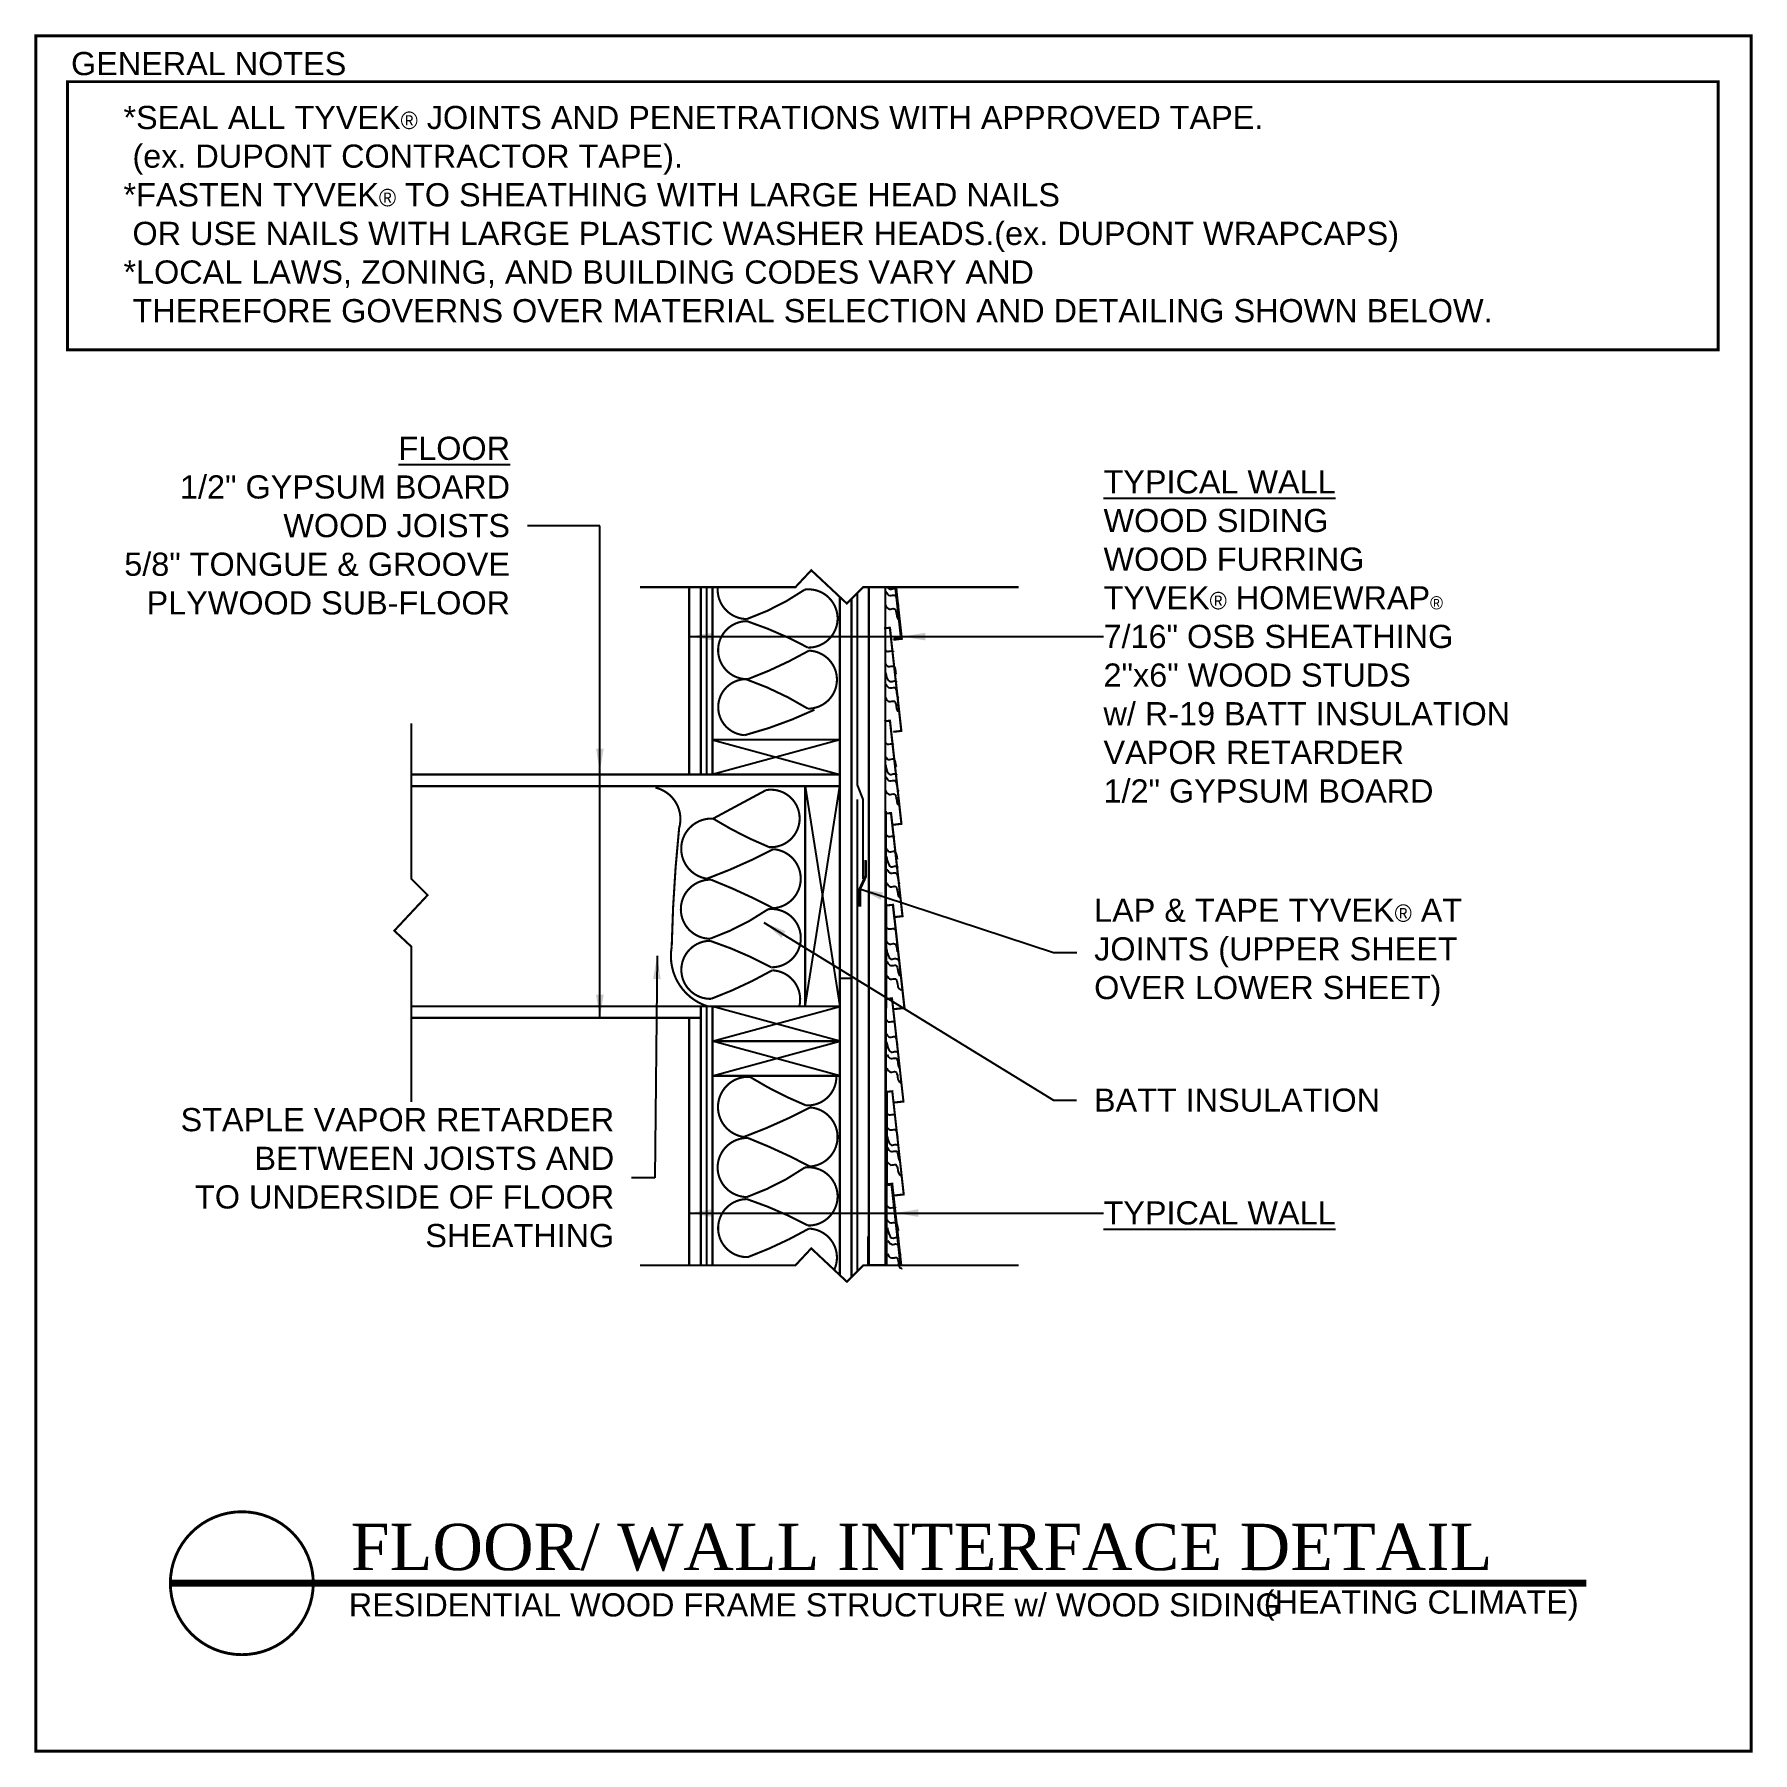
# Model space of a CAD drawing. Extents: x -11.2 to 62.9, y -192.3 to -118.1.
import ezdxf

# ---------------------------------------------------------------- set-up
doc = ezdxf.new("R2010")
doc.units = 0
doc.header["$MEASUREMENT"] = 0
doc.linetypes.add('CENTER', pattern=[2, 1.25, -0.25, 0.25, -0.25])
doc.linetypes.add('DASHED', pattern=[0.75, 0.5, -0.25])
doc.layers.get('0').update_dxf_attribs({"linetype": 'CONTINUOUS'})
for name, color, linetype in [('CLADDING', 87, 'CONTINUOUS'), ('FASTENING', 1, 'CONTINUOUS'), ('HATCH', 7, 'CONTINUOUS'), ('INSULATION', 40, 'CONTINUOUS'), ('STRUCTURE', 7, 'CONTINUOUS'), ('TEXT', 7, 'CONTINUOUS'), ('TITLE', 7, 'CONTINUOUS'), ('TYVEK', 5, 'DASHED'), ('VAPOURBARRIER', 114, 'CENTER'), ('WINDOW', 7, 'CONTINUOUS')]:
    doc.layers.add(name, color=color, linetype=linetype)
doc.styles.add('DETAILS', font='sanss___.ttf', dxfattribs={"height": 1})
doc.styles.add('TITLE', font='TIMES.TTF', dxfattribs={"height": 2})
doc.dimstyles.new('TYVEKDETAILS', dxfattribs={"dimtxt": 1.5, "dimasz": 1, "dimexe": 0.75, "dimexo": 0.75, "dimgap": 0.75, "dimtad": 0, "dimtih": 1, "dimtoh": 1, "dimdec": 4, "dimzin": 0, "dimtxsty": 'DETAILS', "dimcen": 0.0625, "dimazin": 3, "dimtfac": 1, "dimtdec": 4, "dimtofl": 0, "dimtmove": 0, "dimatfit": 3, "dimtolj": 1, "dimtzin": 0})

# ---------------------------------------------------------------- blocks, each defined once
blk = doc.blocks.new('A$C62347D60')
at = {"const_width": 0.125}
blk.add_lwpolyline([(0.062, 0.062), (74.062, 0.062), (74.062, 74.062), (0.062, 74.062)], close=True, dxfattribs=at)
blk.add_lwpolyline([(8.949, 10.392, -1), (8.949, 4.226, -1), (8.949, 10.392, -0.7496)], format="xyb", dxfattribs=at)
at = {"layer": 'TITLE', "const_width": 0.125}
blk.add_lwpolyline([(1.428, 72.084), (72.635, 72.084), (72.635, 60.518), (1.428, 60.518)], close=True, dxfattribs=at)
at = {"layer": 'TITLE', "insert": (1.583, 73.365), "char_height": 1, "width": 19.25, "attachment_point": 1, "style": 'DETAILS'}
blk.add_mtext('GENERAL NOTES', dxfattribs=at)
blk = doc.blocks.new('A$C463902B4')
at = {"layer": 'CLADDING', "const_width": 0.01}
blk.add_lwpolyline([(0.005, 4.506), (0.01, 4.456), (0.01, 0.497), (0.253, 0.524), (0.311, 0.006), (0.75, 0.054), (0.255, 4.506), (0.007, 4.482)], dxfattribs=at)
at = {"layer": 'CLADDING'}
for points, knots in [([(0.005, 3.573), (0.037, 3.529), (0.124, 3.448), (0.303, 3.536), (0.359, 3.489), (0.37, 3.473)], [0.0913568, 0.0913568, 0.0913568, 0.0913568, 0.2431487, 0.4502689, 0.5165414, 0.5165414, 0.5165414, 0.5165414]), ([(0.005, 2.972), (0.046, 2.904), (0.134, 2.784), (0.454, 2.939), (0.444, 2.637), (0.477, 2.509)], [0.0350487, 0.0350487, 0.0350487, 0.0350487, 0.2431487, 0.4502689, 0.790526, 0.790526, 0.790526, 0.790526]), ([(0.01, 2.629), (0.062, 2.397), (0.135, 2.071), (0.41, 2.248), (0.5, 2.177), (0.515, 2.163)], [0, 0, 0, 0, 0.5119554, 0.7190756, 0.767141, 0.767141, 0.767141, 0.767141]), ([(0.036, 2.079), (0.083, 1.998), (0.171, 1.849), (0.561, 2.038), (0.477, 1.539), (0.592, 1.471)], [0, 0, 0, 0, 0.2431487, 0.4502689, 0.9230677, 0.9230677, 0.9230677, 0.9230677])]:
    blk.add_open_spline(points, degree=3, knots=knots, dxfattribs=at)
blk.add_spline([(0.019, 1.495), (0.191, 1.323), (0.397, 1.34), (0.604, 0.876), (0.655, 0.876)], degree=3, dxfattribs=at)
blk.add_open_spline([(0.517, 2.145), (0.502, 2.161), (0.484, 2.18), (0.466, 2.199)], degree=3, dxfattribs=at)

msp = doc.modelspace()

# ---------------------------------------------------------------- linework, layer by layer
at = {"const_width": 0.09}
for points in [[(14.879, -141.977), (21.582, -141.977), (22.265, -141.247), (23.8, -142.684), (24.508, -141.977), (31.211, -141.977)], [(5.008, -164.184), (5.008, -157.481), (4.278, -156.798), (5.715, -155.262), (5.008, -154.555), (5.008, -147.852)], [(14.879, -171.232), (21.582, -171.232), (22.265, -170.502), (23.8, -171.939), (24.508, -171.232), (31.211, -171.232)]]:
    msp.add_lwpolyline(points, dxfattribs=at)
at = {"layer": 'CLADDING'}
for p, q in [((25.498, -171.232), (25.498, -151.64)), ((24.748, -171.232), (24.748, -152.271)), ((25.498, -155.64), (25.498, -160.14)), ((24.707, -169.991), (24.707, -171.232)), ((25.498, -171.232), (24.748, -171.232))]:
    msp.add_line(p, q, dxfattribs=at)
for points, const_width in [([(24.748, -141.977), (24.748, -171.232), (25.457, -171.232), (25.457, -141.977)], 0.09), ([(25.457, -141.977), (25.457, -143.748), (25.7, -143.721), (25.758, -144.239), (26.197, -144.19), (25.951, -141.977)], 0.01), ([(25.907, -141.977), (26.153, -144.19), (25.807, -144.229)], 0.125), ([(25.406, -143.753), (25.654, -143.728), (26.148, -148.179), (25.802, -148.218)], 0.09), ([(25.411, -147.762), (25.659, -147.737), (26.153, -152.188), (25.807, -152.227)], 0.09), ([(25.457, -151.746), (25.704, -151.721), (26.199, -156.172), (25.853, -156.211)], 0.09), ([(25.546, -155.705), (25.794, -155.68), (26.288, -160.131), (25.832, -160.182)], 0.09), ([(25.5, -159.74), (25.748, -159.715), (26.242, -164.166), (25.786, -164.217)], 0.09), ([(25.515, -167.755), (25.515, -163.773)], 0.125), ([(25.512, -163.748), (25.76, -163.724), (26.254, -168.175), (25.798, -168.225)], 0.09), ([(25.495, -167.757), (25.743, -167.732), (26.132, -171.232)], 0.125), ([(25.498, -171.232), (25.498, -167.782)], 0.125), ([(26.132, -171.232), (25.743, -167.732), (25.495, -167.756)], 0.09), ([(25.493, -167.732), (25.498, -167.782), (25.498, -171.232)], 0.01)]:
    msp.add_lwpolyline(points, dxfattribs=dict(at, const_width=const_width))
for points, knots in [([(25.483, -142.166), (25.53, -142.246), (25.618, -142.396), (26.008, -142.206), (25.924, -142.706), (26.039, -142.774)], [0, 0, 0, 0, 0.2431487, 0.4502689, 0.9230677, 0.9230677, 0.9230677, 0.9230677]), ([(25.57, -141.977), (25.604, -142.036), (25.691, -142.103), (25.857, -141.996), (25.947, -142.067), (25.962, -142.082)], [0.3043443, 0.3043443, 0.3043443, 0.3043443, 0.5119554, 0.7190756, 0.767141, 0.767141, 0.767141, 0.767141]), ([(25.541, -168.665), (25.573, -168.709), (25.66, -168.789), (25.84, -168.702), (25.895, -168.749), (25.906, -168.765)], [0.0913568, 0.0913568, 0.0913568, 0.0913568, 0.2431487, 0.4502689, 0.5165414, 0.5165414, 0.5165414, 0.5165414]), ([(25.541, -169.265), (25.582, -169.333), (25.67, -169.454), (25.99, -169.299), (25.98, -169.6), (26.013, -169.729)], [0.0350487, 0.0350487, 0.0350487, 0.0350487, 0.2431487, 0.4502689, 0.790526, 0.790526, 0.790526, 0.790526]), ([(25.546, -169.609), (25.598, -169.841), (25.672, -170.167), (25.946, -169.989), (26.036, -170.061), (26.051, -170.075)], [0, 0, 0, 0, 0.5119554, 0.7190756, 0.767141, 0.767141, 0.767141, 0.767141]), ([(25.572, -170.159), (25.62, -170.24), (25.707, -170.389), (26.097, -170.199), (26.013, -170.699), (26.128, -170.767)], [0, 0, 0, 0, 0.2431487, 0.4502689, 0.9230677, 0.9230677, 0.9230677, 0.9230677])]:
    msp.add_open_spline(points, degree=3, knots=knots, dxfattribs=at)
for points in [[(25.964, -142.1), (25.949, -142.083), (25.931, -142.064), (25.913, -142.045)], [(26.053, -170.093), (26.038, -170.076), (26.02, -170.057), (26.002, -170.038)]]:
    msp.add_open_spline(points, degree=3, dxfattribs=at)
for points in [[(25.466, -142.75), (25.638, -142.922), (25.844, -142.905), (26.051, -143.369), (26.102, -143.369)], [(25.555, -170.743), (25.727, -170.915), (25.933, -170.898), (26.14, -171.362), (26.191, -171.362)]]:
    msp.add_spline(points, degree=3, dxfattribs=at)
at = {"layer": 'FASTENING'}
for p, q in [((24.611, -154.456), (24.611, -153.757)), ((24.611, -154.456), (24.361, -154.997)), ((24.361, -154.997), (24.361, -155.757))]:
    msp.add_line(p, q, dxfattribs=at)
at = {"layer": 'FASTENING', "color": 112, "const_width": 0.125}
msp.add_lwpolyline([(24.611, -153.757), (24.611, -154.456), (24.361, -154.997), (24.361, -155.757)], dxfattribs=at)
at = {"layer": 'HATCH'}
for p, q in [((17.998, -148.561), (23.498, -150.061)), ((23.498, -148.561), (17.998, -150.061)), ((21.998, -150.561), (23.498, -160.061)), ((21.998, -160.061), (23.498, -150.561)), ((23.498, -161.561), (17.998, -160.061)), ((17.998, -161.561), (23.498, -160.061)), ((17.998, -163.061), (23.498, -161.561)), ((23.498, -163.061), (17.998, -161.561))]:
    msp.add_line(p, q, dxfattribs=at)
at = {"layer": 'INSULATION', "const_width": 0.09}
for points in [[(18.23, -141.977, 0.434787), (19.486, -143.354, 0.065918), (21.991, -142.08, -1.071863), (22.123, -144.584, 0.044094), (19.486, -143.442, 1.007041), (19.53, -145.946, 0.04039), (22.167, -144.716, -0.980527), (22.123, -147.22, 0.054396), (19.442, -145.946, 0.967203), (19.398, -148.362, 0.046019), (22.403, -147.266)], [(18.031, -151.962), (20.317, -150.732, -1.120916), (20.449, -153.192, -0.042055), (18.031, -151.962, 0.955215), (17.767, -154.553, 0.033771), (20.624, -153.28, -0.932497), (20.624, -155.827, 0.02843), (17.943, -154.597, 1.006035), (17.899, -157.145, 0.065918), (20.405, -155.871, -1.071863), (20.536, -158.375, 0.044094), (17.899, -157.233, 1.007041), (17.943, -159.737, 0.04039), (20.58, -158.507, -0.475992), (21.749, -160.061, -0.475992)], [(23.349, -163.061, -0.440487), (22.035, -164.333, -0.042055), (19.618, -163.103, 0.955215), (19.354, -165.695, 0.033771), (22.211, -164.421, -0.932497), (22.211, -166.969, 0.02843), (19.53, -165.739, 1.006035), (19.486, -168.287, 0.065918), (21.991, -167.013, -1.071863), (22.123, -169.517, 0.044094), (19.486, -168.375, 1.007041), (19.53, -170.879, 0.04039), (22.167, -169.649, -0.527474), (23.27, -171.397)]]:
    msp.add_lwpolyline(points, format="xyb", dxfattribs=at)
msp.add_lwpolyline([(19.618, -163.103), (19.697, -163.061)], dxfattribs=at)
at = {"layer": 'STRUCTURE'}
for p, q in [((16.998, -141.977), (16.998, -150.061)), ((17.498, -141.977), (17.498, -150.061)), ((17.998, -141.977), (17.998, -150.061)), ((23.498, -142.401), (23.498, -150.061)), ((23.998, -142.487), (23.998, -160.061)), ((23.498, -148.561), (17.998, -148.561)), ((23.498, -150.061), (5.008, -150.061)), ((16.998, -150.061), (16.498, -150.061)), ((23.498, -150.061), (17.498, -150.061)), ((23.498, -150.061), (23.498, -160.061)), ((23.498, -150.561), (5.008, -150.561)), ((21.998, -150.561), (21.998, -160.061)), ((23.498, -158.839), (23.998, -158.839)), ((23.498, -160.061), (17.498, -160.061)), ((17.498, -160.061), (17.498, -171.232)), ((17.998, -160.061), (17.998, -171.232)), ((23.498, -160.061), (23.498, -171.656)), ((23.998, -160.061), (23.998, -171.742)), ((17.498, -160.561), (5.008, -160.561)), ((16.998, -160.561), (16.998, -171.232)), ((23.498, -161.561), (17.998, -161.561)), ((23.498, -163.061), (17.998, -163.061))]:
    msp.add_line(p, q, dxfattribs=at)
for points, const_width in [([(16.998, -142.04), (16.998, -150.061), (17.498, -150.061), (17.498, -141.977)], 0.09), ([(17.998, -141.977), (17.998, -150.061), (23.498, -150.061), (23.498, -142.401)], 0.09), ([(23.998, -171.742), (23.998, -142.487)], 0.09), ([(17.998, -148.561), (23.498, -148.561)], 0.09), ([(5.054, -150.061), (23.498, -150.061), (23.498, -150.561), (5.008, -150.561)], 0.09), ([(21.998, -150.561), (21.998, -160.061), (23.498, -160.061), (23.498, -150.561)], 0.09), ([(5.008, -160.061), (17.498, -160.061), (17.498, -160.561), (5.008, -160.561)], 0.09), ([(23.498, -160.061), (5.008, -160.061)], 0.08), ([(17.998, -160.061), (17.998, -161.561), (23.498, -161.561), (23.498, -160.061), (17.998, -160.061)], 0.09), ([(16.998, -171.232), (16.998, -160.561), (17.498, -160.561), (17.498, -171.232)], 0.09), ([(17.998, -161.561), (17.998, -163.061), (23.498, -163.061), (23.498, -161.561), (17.998, -161.561)], 0.09), ([(17.998, -171.232), (17.998, -161.561)], 0.09), ([(23.498, -171.656), (23.498, -161.561)], 0.09)]:
    msp.add_lwpolyline(points, dxfattribs=dict(at, const_width=const_width))
at = {"layer": 'TITLE', "const_width": 0.3}
msp.add_lwpolyline([(-5.383, -184.946), (55.703, -184.946)], dxfattribs=at)
at = {"layer": 'TYVEK', "const_width": 0.09}
for points in [[(24.248, -142.237), (24.248, -150.497), (24.498, -151.135), (24.498, -154.561)], [(24.248, -151.135), (24.248, -160.061), (24.248, -171.492)]]:
    msp.add_lwpolyline(points, dxfattribs=at)
at = {"layer": 'VAPOURBARRIER', "linetype": 'CENTER', "const_width": 0.09}
for points in [[(17.748, -141.977), (17.748, -150.061)], [(17.748, -160.061), (17.748, -171.232)]]:
    msp.add_lwpolyline(points, dxfattribs=at)
at = {"layer": 'VAPOURBARRIER'}
msp.add_lwpolyline([(15.546, -150.627, 0.09, 0.09, -0.430024), (16.565, -152.372, 0.09, 0.09, 0.020363), (16.245, -157.492, 0.09, 0.09, 0.375995), (17.797, -160.061, 0, 0, 0)], format="xyseb", dxfattribs=at)

# ---------------------------------------------------------------- block references
at = {"layer": 'CLADDING'}
for p in [(25.442, -148.234), (25.447, -152.242), (25.493, -156.226), (25.495, -160.211), (25.5, -164.22), (25.512, -168.229)]:
    msp.add_blockref('A$C463902B4', p, dxfattribs=at)
at = {"layer": 'WINDOW'}
msp.add_blockref('A$C62347D60', (-11.25, -192.255), dxfattribs=at)

# ---------------------------------------------------------------- texts
at = {"layer": 'TEXT', "insert": (-7.406, -121.215), "char_height": 1, "width": 69.25, "attachment_point": 1, "style": 'DETAILS'}
msp.add_mtext('*SEAL ALL TYVEK{\\fSymbol|b0|i0|c2|p18;\\H0.75x;â} JOINTS AND PENETRATIONS WITH APPROVED TAPE.\\P (ex. DUPONT CONTRACTOR TAPE).\\P*FASTEN TYVEK{\\fSymbol|b0|i0|c2|p18;\\H0.75x;â} TO SHEATHING WITH LARGE HEAD NAILS \\P OR USE NAILS WITH LARGE PLASTIC WASHER HEADS.(ex. DUPONT WRAPCAPS)\\P*LOCAL LAWS, ZONING, AND BUILDING CODES VARY AND \\P THEREFORE GOVERNS OVER MATERIAL SELECTION AND DETAILING SHOWN BELOW.', dxfattribs=at)
at = {"layer": 'TEXT', "char_height": 1, "style": 'DETAILS'}
for s, insert, attachment_point in [('\\L FLOOR\\P\\l1/2" GYPSUM BOARD\\PWOOD JOISTS\\P5/8" TONGUE & GROOVE \\PPLYWOOD SUB-FLOOR', (9.269, -139.328), 6), ('\\LTYPICAL WALL\\P\\lWOOD SIDING\\PWOOD FURRING\\PTYVEK\\fSymbol|b0|i0|c2|p18;\\H0.75;â\\fSansSerif|b0|i0|c2|p2;\\H1; HOMEWRAP\\fSymbol|b0|i0|c2|p18;\\H0.563;â\\P\\fSansSerif|b0|i0|c2|p2;\\H1;7/16" OSB SHEATHING\\P2"x6" WOOD STUDS \\Pw/ R-19 BATT INSULATION\\PVAPOR RETARDER\\P1/2" GYPSUM BOARD', (34.873, -144.109), 4), ('LAP & TAPE TYVEK\\fSymbol|b0|i0|c2|p18;\\H0.75;â\\fSansSerif|b0|i0|c2|p2;\\H1; AT\\PJOINTS (UPPER SHEET\\POVER LOWER SHEET) ', (34.469, -157.732), 4), ('\\A1;BATT INSULATION ', (34.461, -164.114), 4), ('STAPLE VAPOR RETARDER\\PBETWEEN JOISTS AND\\PTO UNDERSIDE OF FLOOR \\PSHEATHING', (13.764, -167.456), 6), ('\\LTYPICAL WALL', (34.873, -168.978), 4)]:
    msp.add_mtext(s, dxfattribs=dict(at, insert=insert, attachment_point=attachment_point))
at = {"layer": 'TITLE', "attachment_point": 4}
for s, insert, char_height, width, style in [('FLOOR/ WALL INTERFACE DETAIL', (2.398, -183.405), 2, 54.4375, 'TITLE'), ('(HEATING CLIMATE)', (41.787, -185.909), 1, 14.74941, 'DETAILS'), ('RESIDENTIAL WOOD FRAME STRUCTURE w/ WOOD SIDING ', (2.316, -185.888), 1, 54.4375, 'DETAILS')]:
    msp.add_mtext(s, dxfattribs=dict(at, insert=insert, char_height=char_height, width=width, style=style))

# ---------------------------------------------------------------- leaders
at = {"layer": 'TEXT', "annotation_type": 0, "has_hookline": 1}
for points, hookline_direction, text_width in [([(13.145, -160.561), (13.145, -139.328), (10.019, -139.328)], 1, 16.219), ([(26.188, -144.109), (34.123, -144.109)], 0, 17.112), ([(24.361, -154.997), (32.719, -157.732), (33.719, -157.732)], 0, 15.607), ([(20.214, -156.439), (32.711, -164.114), (33.711, -164.114)], 0, 11.907), ([(15.616, -157.887), (15.514, -167.456), (14.514, -167.456)], 1, 18.246), ([(25.882, -168.978), (34.123, -168.978)], 0, 9.774)]:
    msp.add_leader(points, dimstyle='TYVEKDETAILS', dxfattribs=dict(at, hookline_direction=hookline_direction, text_width=text_width))
at = {"layer": 'TEXT'}
for points in [[(13.145, -149.944), (13.145, -139.328)], [(16.998, -144.109), (34.873, -144.109)], [(16.998, -168.978), (34.873, -168.978)]]:
    msp.add_leader(points, dimstyle='TYVEKDETAILS', dxfattribs=at)

doc.saveas('drawing.dxf')
